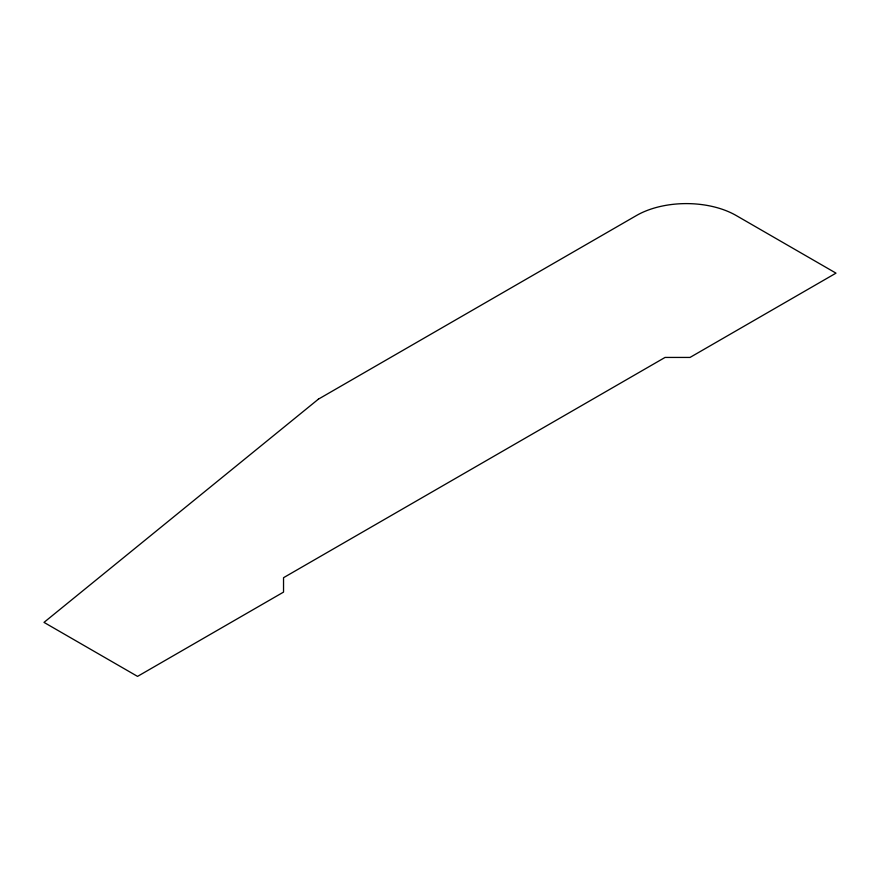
<?xml version="1.0" encoding="UTF-8"?>
<svg xmlns="http://www.w3.org/2000/svg" width="880" height="880" viewBox="0 0 880 880"><rect width="100%" height="100%" fill="white"/><g stroke="black" fill="none" stroke-linecap="round" stroke-linejoin="round"><path stroke-width="1.32" d="M318.395 399.157L44 622.391L137.544 676.39L283.536 592.108L283.536 577.698L665.06 357.434L690.008 357.434L836 273.141L736.219 215.534A70.554 40.733 0 0 0 636.438 215.534L318.395 399.157"/></g></svg>
